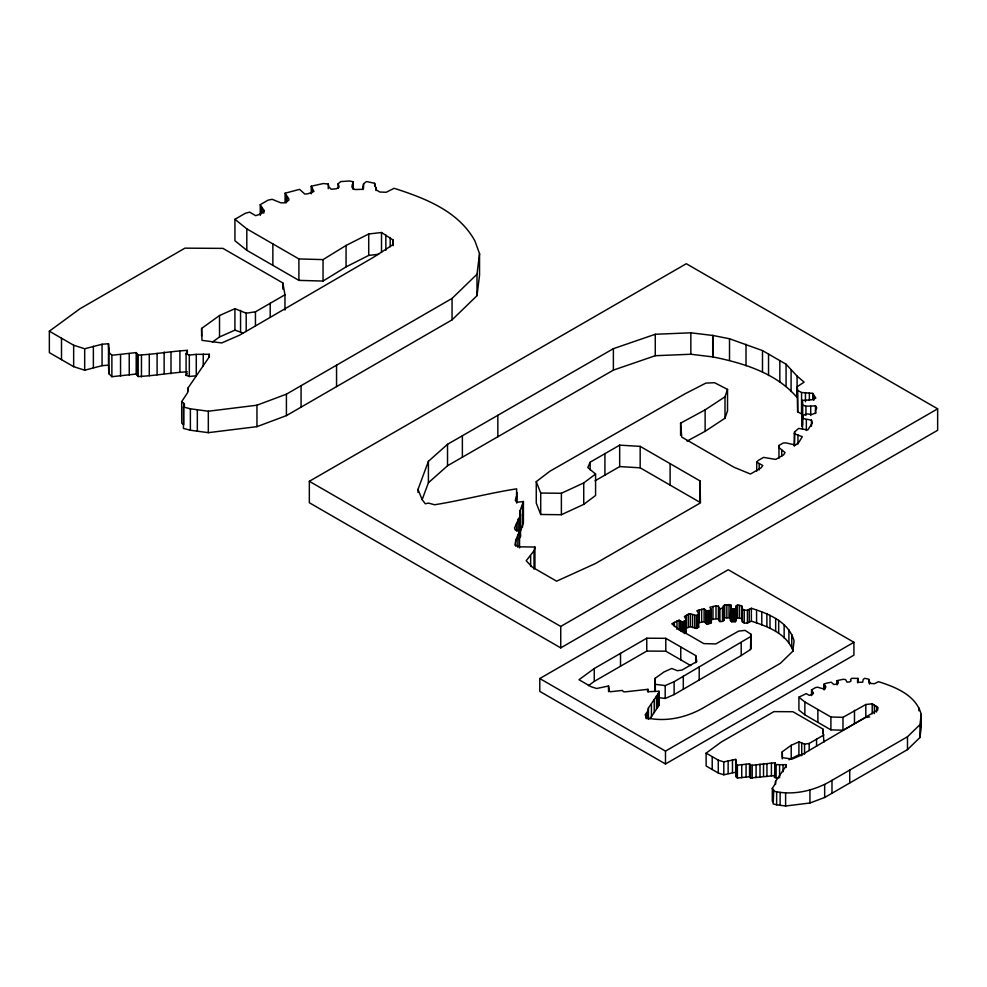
<?xml version="1.0" encoding="UTF-8"?>
<svg xmlns="http://www.w3.org/2000/svg" width="987" height="987" viewBox="0 0 987 987"><rect width="100%" height="100%" fill="white"/><g stroke="black" fill="none" stroke-linecap="round" stroke-linejoin="round"><path stroke-width="1.48" d="M353.025 189.393L353.025 181.731L349.41 180.991L340.737 181.583L338.109 183.779L339.158 186.901L336.37 188.788L331.213 189.245L328.967 187.012L328.252 184.063L323.391 183.52L311.238 186.21L313.952 191.478L307.821 193.81L304.798 194.044L299.567 189.344L285.107 193.218L288.895 198.905L288.747 200.324L284.404 202.828L280.801 202.816L272.116 199.3L268.057 200.164L260.247 204.667L263.763 210.12L263.751 211.724L258.545 214.734L255.682 215.66L249.612 212.143L245.344 213.278L234.931 219.287L234.931 240.729L246.812 250.316L298.901 280.382L323.045 281.048L346.067 266.885L368.719 255.411L378.675 254.276M655.109 691.208L655.109 678.353L664.078 671.9L671.765 668.483L677.415 670.716L682.042 670.037L696.797 661.524L695.736 655.602L665.793 638.318L646.769 638.207L594.26 668.52L578.987 679.722L591.139 686.742L596.654 688.507L608.56 685.99L608.745 690.246L610.25 691.764L622.415 690.419L623.377 691.677L625.042 691.875L647.99 689.308L647.361 691.06L648.977 691.653L658.971 691.27L658.884 692.664L648.422 707.975L648.188 710.356L645.165 714.946L646.596 716.698L646.029 717.623C665.818 722.57 687.643 717.315 704.854 706.926L780.335 663.338L792.808 651.247L794.079 640.982C788.847 621.81 768.602 613.717 751.366 608.276L747.418 610.262L744.223 610.139L742.384 609.016L741.632 605.784L737.536 604.895L736.105 606.03L735.537 621.65L731.688 621.773L730.491 620.613L730.824 604.994L729.023 604.624L724.68 604.92L723.36 606.018L723.89 620.441L722.496 621.391L719.918 621.613L718.795 620.502L718.795 607.634L718.437 606.166L716.007 605.895L709.937 607.227L711.294 609.867L711.294 622.735L710.393 623.315L706.704 624.018L706.704 611.15L704.101 608.806L696.859 610.743L698.759 613.581L696.514 615.543L690.369 613.778L688.346 614.21L684.435 616.468L686.187 619.984L683.584 621.489L682.153 621.958L679.118 620.206L671.777 623.772L677.724 628.571L703.756 643.598L715.834 643.931L738.671 631.112L745.074 630.385L750.873 634.147L750.848 648.262L750.515 649.52L741.2 655.553L674.121 694.577L665.189 698.463L658.132 697.55M684.879 620.737L684.879 633.605L686.187 632.852L685.385 631.174M393.073 245.603L393.122 240.026L381.513 232.513L368.719 233.981L346.067 245.455L323.045 259.606L298.901 258.939L246.812 228.873L234.931 219.287M750.848 648.262L750.873 634.147M284.959 310.103L284.959 294.78L282.85 282.961L222.951 248.379L184.927 248.156L79.898 308.795L49.35 331.188L73.655 345.228L84.685 348.756L102.056 344.253L108.496 343.71L108.854 352.236L111.876 355.258L136.194 352.593L138.118 355.098C154.552 354.321 170.85 351.298 187.345 350.36L186.087 353.864L186.087 375.307L189.331 376.479L196.277 375.8L196.277 354.358L209.306 354.271L209.306 357.331M823.935 742.076L822.874 729.011L792.931 711.726L773.919 711.615L721.411 741.928L706.124 753.13L718.277 760.15L723.804 761.915L735.697 759.385L735.883 763.654L737.388 765.159L749.552 763.827L750.515 765.085L752.193 765.27L775.128 762.717L774.499 777.324L776.127 777.916L779.594 777.583L779.594 764.715L786.108 764.666L786.108 767.528M774.499 777.324L775.128 775.572L750.515 777.953L749.552 776.695L749.552 763.827M209.306 354.271L209.145 357.072L188.233 387.681L187.74 392.444L181.694 401.623L181.694 423.065L183.73 424.817L183.73 403.375L181.694 401.623M649.939 718.844L658.884 705.532L658.971 691.27M786.108 764.666L786.022 766.072L775.572 781.371L775.326 783.752L772.303 788.342L772.303 801.21L773.327 802.086M516.485 502.469L516.645 488.824C489.219 493.13 462.052 500.335 434.625 504.764L428.543 503.111L425.323 503.765L422.177 499.755L417.994 489.404L428.407 461.324L447.53 444.31L613.383 348.67L655.269 334.272L690.838 332.804L713.021 335.494L729.516 338.763L762.495 350.595L786.071 364.203L797.089 376.121L804.134 382.129L797.237 386.694L797.669 411.826L801.555 413.948L801.555 392.505L797.669 390.383L797.237 386.694M686.384 615.333L686.384 628.201L690.369 626.646L696.514 628.411L698.685 627.152L697.858 625.573M183.73 403.375L184.569 405.126L183.446 406.989L183.446 428.432L190.38 430.246L208.319 432.664L256.953 426.655L286.415 415.613L452.058 319.862L477.005 295.668L477.005 274.238L479.546 253.696L474.883 240.89C458.449 210.984 424.916 198.19 394.109 188.283L386.213 192.268L379.81 192.021L376.133 189.775L374.653 183.298L366.436 181.534L363.586 183.816L362.451 189.319L354.752 189.553L352.371 187.246L353.025 181.731M477.005 295.668L479.546 275.139L479.546 253.696M772.303 788.342L773.746 790.106L773.179 803.899L776.646 804.8L785.615 806.009L809.932 802.999L824.663 797.484L907.485 749.614L919.958 737.511L919.958 724.655L921.229 714.378C916.121 695.267 895.665 687.088 878.504 681.684L874.556 683.67L871.361 683.547L869.522 682.424L868.782 679.179L864.674 678.303L863.243 679.438L862.687 682.202L858.838 682.313L857.641 681.153L857.962 678.402L851.818 678.328L850.51 679.426L851.028 680.981L849.634 681.931L847.056 682.153L845.575 679.562L843.157 679.29L837.075 680.635L837.075 684.929M919.958 737.511L921.229 727.246L921.229 714.378M516.485 496.35L515.3 500.36L517.348 502.235L523.418 501.507L520.001 510.945L520.507 514.906L514.535 527.996L515.214 529.92L519.557 531.031L515.819 540.062L514.93 545.083L520.174 546.823L534.929 547.032L534.929 568.475M735.537 621.65L736.105 606.03M518.767 539.395L520.507 536.348L520.001 532.388L523.418 522.95L523.418 501.507M794.165 445.951L794.572 431.948L798.619 428.407L807.748 429.974L812.387 422.954L811.45 420.154L802.48 418.451L803.27 415.465L806.539 413.861L811.943 414.466L815.755 412.948L815.521 410.444L816.78 407.939L815.496 405.854L805.947 406.225L801.95 404.855L802.345 400.414L811.894 399.76L815.83 398.106L812.782 393.369L801.555 392.505M534.004 569.129L534.004 550.746L534.929 547.032M393.073 242.531L392.407 245.035L373.789 257.113L239.619 335.148L221.742 342.945L202.002 340.367L201.607 328.437L219.521 315.532L234.906 308.697L246.195 313.187L255.448 311.818L284.959 294.78M750.515 649.52L750.848 635.394M730.491 620.613L730.824 604.994M687.051 441.103L705.125 431.307L725.001 418.229L725.001 396.799L727.53 389.409L714.514 382.697L705.828 383.116L684.929 393.862L549.759 471.33L536.262 481.644L536.262 503.086L540.716 514.486L561.381 514.72L583.736 504.369L595.58 495.486L595.58 474.044L587.808 467.53L590.164 462.187L619.676 445.149L640.168 446.371L700.054 480.94L700.437 502.901L595.42 563.54L556.606 581.183L532.314 567.143L526.182 560.776L534.004 550.746M725.001 418.229L727.53 410.839L727.53 389.409M422.165 499.607L428.407 482.754L428.407 461.324M186.087 375.307L187.283 373.555M756.721 471.243L756.721 462.052L758.337 460.398L763.543 457.388L775.757 459.411L783.579 454.908L785.047 452.564L778.977 447.555L778.953 445.47L783.296 442.966L785.738 442.879L795.584 445.063L798.865 442.312L802.295 436.71L794.165 433.7M183.446 406.989L190.38 408.815L208.319 411.221L256.953 405.213L286.415 394.171L452.058 298.419L477.005 274.238M773.179 791.031C792.968 795.966 814.781 790.723 831.992 780.335L907.485 736.746L919.958 724.655M428.407 482.754L447.53 465.753L613.383 370.113L655.269 355.715L690.838 354.247L713.021 356.936C743.495 363.142 776.399 373.098 797.089 397.564L797.089 376.121M723.89 620.441L723.36 618.886L724.68 617.788L730.824 617.862M736.105 618.898L737.536 617.763L737.536 604.895M536.262 481.644L540.716 493.044L561.381 493.278L583.736 482.927L595.58 474.044M588.388 685.694L594.26 681.388L646.769 651.075L665.793 651.186L690.74 665.596M212.353 342.131L219.521 336.974L234.906 330.139L242.814 332.964M782.259 758.904L782.259 751.761L791.216 745.296L798.915 741.879L804.553 744.124L809.18 743.445L823.935 734.92M788.971 759.78L798.915 754.747L801.728 755.61L801.728 742.742M718.795 607.634L719.918 608.745L723.89 607.585M680.598 435.415L680.598 423.164L705.125 409.864L725.001 396.799M706.704 611.15L711.294 609.867M655.109 678.353L655.306 684.312L665.189 685.595L674.121 681.709L750.515 636.652M837.075 680.635L838.321 682.399L837.531 683.855L833.855 684.559L831.239 682.214L826.39 683.201L824.009 684.151L825.909 686.989L823.651 688.951L817.52 687.186L815.484 687.618L811.573 689.864L813.325 693.392L810.722 694.897L809.303 695.366L806.256 693.614L798.915 697.18L804.861 701.967L830.906 717.006L842.984 717.339L865.809 704.521L872.212 703.793L878.023 707.556L877.665 710.06L801.271 755.117L792.327 759.003L782.457 757.72L782.259 751.761M798.915 697.18L798.915 710.048L804.861 714.835L830.906 729.874L842.984 730.207L865.809 717.389L869.658 716.944M309.338 481.298L686.298 263.714L937.65 408.828L937.65 430.27L560.739 647.879L309.338 502.741L309.338 481.298L560.739 626.437L937.65 408.828M595.087 480.792L619.676 466.592L640.168 467.813L700.054 502.383L700.054 480.94M539.79 678.538L728.246 569.733L853.915 642.29L853.915 655.158L665.485 763.975L539.79 691.393L539.79 678.538L665.485 751.107L665.485 763.975M665.485 751.107L853.915 642.29M741.632 605.784L742.384 621.884L744.223 623.007L747.418 623.13L751.366 621.144C767.676 626.449 787.12 633.666 793.166 651.321M49.35 331.188L49.35 352.63L73.655 366.67L84.685 370.199L102.056 365.683L108.496 365.153L108.496 343.71M706.124 753.13L706.124 765.998L718.277 773.006L723.804 774.783L735.697 772.253L735.697 759.385M710.948 619.824L716.007 618.75L718.437 619.022L718.795 620.502M706.704 624.018L704.101 621.674L699.252 622.661L699.252 609.793M136.194 352.593L136.194 374.036L138.118 376.54C154.552 375.763 170.85 372.728 187.345 371.791M730.454 606.376L731.688 608.905L735.537 608.794M108.496 365.153L108.854 373.678L111.876 376.701L136.194 374.036M735.697 772.253L735.883 776.51L737.388 778.027L749.552 776.695M186.087 353.864L189.331 355.049L196.277 354.358M774.499 764.469L779.594 764.715M737.536 617.763L741.632 618.639M756.721 462.052L762.803 465.556L760.854 468.023L750.441 474.031L733.834 467.172L681.758 437.105L680.598 423.164M920.303 724.717L921.229 727.246M791.759 634.579L791.784 647.534M711.294 622.735L711.183 608.991M918.897 707.975L918.897 710.837M907.485 736.746L907.485 749.614M876.555 706.297L876.555 712.009M874.383 705.039L874.383 713.626M872.212 703.793L872.212 713.798M869.498 681.301L869.498 684.151M869.226 680.166L869.226 683.029M865.809 704.521L865.809 717.389M857.962 678.402L857.962 682.683M857.592 679.784L857.592 682.634M854.483 710.258L854.483 723.126M849.733 770.094L849.733 782.962M842.984 717.339L842.984 730.207M837.507 681.523L837.507 684.373M831.992 780.335L831.992 793.203M830.906 717.006L830.906 729.874M824.996 686.113L824.996 688.975M824.663 784.616L824.663 797.484M824.441 685.237L824.441 689.518M824.009 684.151L824.009 689.864M822.874 729.011L822.874 733.304M817.878 709.493L817.878 722.348M816.557 739.189L816.557 746.332M815.496 405.854L815.496 413.516M813.744 395.775L813.744 400.377M812.782 393.369L812.782 399.488M812.523 691.714L812.523 694.577M811.919 690.838L811.919 693.701M811.573 689.864L811.573 695.588M811.45 420.154L811.45 426.285M810.722 406.286L810.722 415.465M809.932 790.143L809.932 802.999M809.365 392.851L809.365 400.512M809.18 743.445L809.18 750.589M806.342 419.734L806.342 430.455M805.947 406.225L805.947 415.416M805.454 392.542L805.454 401.721M804.861 701.967L804.861 714.835M804.553 744.124L804.553 754.13M802.517 401.845L802.48 429.16M802.345 400.414L802.616 424.792L801.95 426.298L801.95 404.855M798.915 741.879L798.915 754.747M797.952 434.885L797.952 444.076M797.669 390.383L797.669 411.826M794.572 431.948L794.572 445.729M791.216 745.296L791.216 758.164M791.093 370.1L791.093 391.543M788.921 629.817L788.921 642.673M786.071 364.203L786.071 385.646M785.615 793.141L785.615 806.009M784.147 625.055L784.147 637.923M783.061 764.604L783.061 771.748M781.741 450.06L781.741 456.179M780.125 792.425L780.125 805.293M779.829 360.6L779.829 382.043M778.953 445.47L778.977 458.276M778.681 620.292L778.681 633.16M776.646 791.944L776.646 804.8M776.127 765.061L776.127 777.916M775.659 618.541L775.659 631.409M775.572 781.371L775.572 784.233M775.128 762.717L775.103 776.448M771.415 762.988L771.415 775.844M770.008 615.283L770.008 628.151M768.54 354.086L768.54 375.529M766.961 763.704L766.961 776.572M766.887 613.482L766.887 626.35M763.519 763.556L763.519 776.424M762.495 350.595L762.495 372.037M761.779 612.039L761.779 624.907M760.002 764.222L760.002 777.09M759.2 463.804L759.2 469.935M756.573 610.299L756.573 623.167M756.091 764.691L756.091 777.559M752.193 765.27L752.193 778.138M751.366 608.276L751.366 621.144M750.515 765.085L750.515 777.953M750.12 764.456L750.12 777.324M749.244 609.287L749.244 622.155M747.418 610.262L747.418 623.13M746.012 344.278L746.012 365.721M746.073 764.32L746.073 777.176M744.223 610.139L744.223 623.007M742.36 607.893L742.384 621.884M742.088 606.758L742.088 619.626M741.731 764.913L741.731 777.768M741.2 642.685L741.2 655.553M739.547 605.5L739.547 618.368M737.388 765.159L737.388 778.027M735.883 761.52L735.883 776.51M735.833 607.412L735.833 620.28M734.291 608.745L734.291 621.6M732.996 608.708L732.996 621.576M732.477 759.657L732.477 772.525M731.688 608.905L731.688 621.773M729.516 338.763L729.516 360.206M729.023 604.624L729.023 617.492M728.135 760.632L728.135 773.487M726.851 604.982L726.851 617.85M724.68 604.92L724.68 617.788M723.804 761.915L723.804 774.783M723.36 606.018L723.36 618.886M722.496 608.523L722.496 621.391M719.918 608.745L719.918 621.613M718.437 606.166L718.437 619.022M718.277 760.15L718.277 773.006M716.007 605.895L716.007 618.75M713.021 335.494L713.021 356.936M712.972 606.4L712.972 619.256M712.713 335.469L712.713 356.899M712.207 756.634L712.207 769.502M710.393 610.447L710.393 623.315M709.308 610.669L709.308 623.537M708.222 611.027L708.222 623.895M705.68 610.065L705.68 622.92M705.125 409.864L705.125 431.307M704.101 608.806L704.101 621.674M701.634 609.213L701.634 622.069M699.203 666.941L699.203 679.809M698.759 613.581L698.685 627.152M697.599 614.913L697.599 627.781M696.514 615.543L696.514 628.411M695.736 655.602L695.736 662.758M694.712 615.53L694.712 628.398M692.541 614.741L692.541 627.609M690.838 332.804L690.838 354.247M690.369 613.778L690.369 626.646M688.346 614.21L688.346 627.078M686.199 619.194L686.187 632.852M683.584 621.489L683.584 632.926M683.3 676.206L683.3 689.074M682.153 621.958L682.153 631.964M680.759 646.966L680.759 659.822M680.635 621.242L680.635 631.248M679.118 620.206L679.118 630.212M676.983 620.761L676.983 629.336M674.38 622.266L674.38 626.56M674.121 681.709L674.121 694.577M670.111 463.656L670.111 485.098M665.793 638.318L665.793 651.186M665.189 685.595L665.189 698.463M658.884 692.664L658.884 705.532M657.798 694.009L657.798 706.877M656.515 695.712L656.515 708.58M655.269 334.272L655.269 355.715M655.306 684.312L655.306 691.455M654.233 699.684L654.233 712.54M651.445 704.002L651.445 716.858M648.422 707.975L648.422 719.4M648.188 710.356L648.188 718.931M647.99 689.308L647.99 692.171M646.769 638.207L646.769 651.075M646.719 712.725L646.719 718.45M646.177 715.822L646.177 718.672M640.168 446.371L640.168 467.813M620.515 653.369L620.515 666.225M619.676 445.149L619.676 466.592M613.383 348.67L613.383 370.113M608.732 688.112L608.732 690.974M608.56 685.99L608.56 691.702M604.92 453.662L604.92 475.105M594.26 668.52L594.26 681.388M590.164 462.187L590.164 469.849M583.736 482.927L583.736 504.369M561.381 493.278L561.381 514.72M560.739 626.437L560.739 647.879M540.716 493.044L540.716 514.486M530.648 555.767L530.648 566.476M522.481 505.8L522.481 527.243M520.507 514.906L520.507 536.348M520.001 510.945L520.001 532.388M519.557 531.031L519.557 547.884M518.187 518.977L518.187 531.228M517.867 535.053L517.867 547.304M516.867 492.34L516.867 503.062M516.559 523.48L516.559 531.142M515.819 540.062L515.819 546.193M497.843 415.367L497.843 436.809M462.372 435.847L462.372 457.289M452.058 298.419L452.058 319.862M447.53 444.31L447.53 465.753M417.994 489.404L417.994 492.464M393.122 240.026L393.122 244.628M390.198 237.522L390.198 246.713M385.855 235.017L385.855 250.328M381.513 232.513L381.513 252.425M376.084 187.518L376.084 190.59M374.653 183.298L374.653 186.358M368.719 233.981L368.719 255.411M363.586 183.816L363.586 188.406M363.031 186.568L363.031 189.627M352.285 184.483L352.285 187.555M346.067 245.455L346.067 266.885M338.109 183.779L338.109 188.369M336.555 365.116L336.555 386.559M328.252 184.063L328.252 188.665M323.045 259.606L323.045 281.048M312.102 187.962L312.102 192.564M311.238 186.21L311.238 193.859M301.072 385.596L301.072 407.039M298.901 258.939L298.901 280.382M287.094 197.153L287.094 201.743M286.415 394.171L286.415 415.613M285.971 195.401L285.971 203.051M285.107 193.218L285.107 202.409M282.85 282.961L282.85 289.08M272.856 243.912L272.856 265.343M270.204 303.305L270.204 317.086M263.763 210.12L263.763 213.18M262.135 208.368L262.135 212.958M260.926 206.616L260.926 214.265M260.247 204.667L260.247 215.388M256.953 405.213L256.953 426.655M255.448 311.818L255.448 325.599M246.812 228.873L246.812 250.316M246.195 313.187L246.195 331.558M240.557 310.411L240.557 331.854M234.906 308.697L234.906 330.139M219.521 315.532L219.521 336.974M208.319 411.221L208.319 432.664M203.223 354.136L203.223 366.387M201.607 328.437L201.607 336.098M197.326 409.778L197.326 431.22M190.38 408.815L190.38 430.246M189.331 355.049L189.331 376.479M188.233 387.681L188.233 390.741M187.345 350.36L187.345 353.42M179.905 350.903L179.905 372.346M170.998 352.334L170.998 373.777M164.138 352.038L164.138 373.481M157.093 353.383L157.093 374.826M149.284 354.321L149.284 375.763M141.462 355.48L141.462 376.923M138.118 355.098L138.118 376.54M137.329 353.839L137.329 375.282M129.235 353.568L129.235 374.998M120.55 354.752L120.55 376.183M111.876 355.258L111.876 376.701M108.841 347.967L108.854 373.678M102.056 344.253L102.056 365.683M93.37 346.178L93.37 367.62M84.685 348.756L84.685 370.199M73.655 345.228L73.655 366.67M61.502 338.208L61.502 359.65"/></g></svg>
